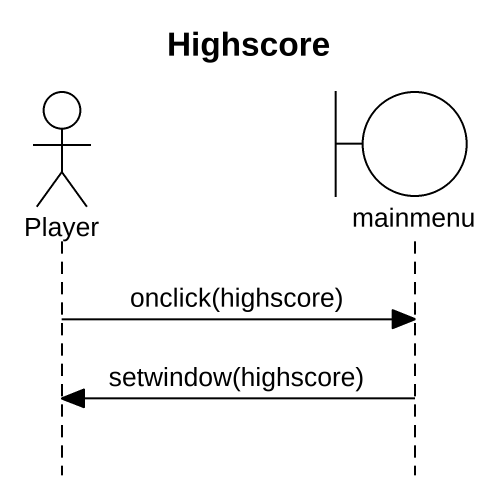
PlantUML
@startuml
title Highscore
hide footbox
actor Player
boundary mainmenu

Player -> mainmenu : onclick(highscore)
mainmenu -> Player : setwindow(highscore)
@enduml
